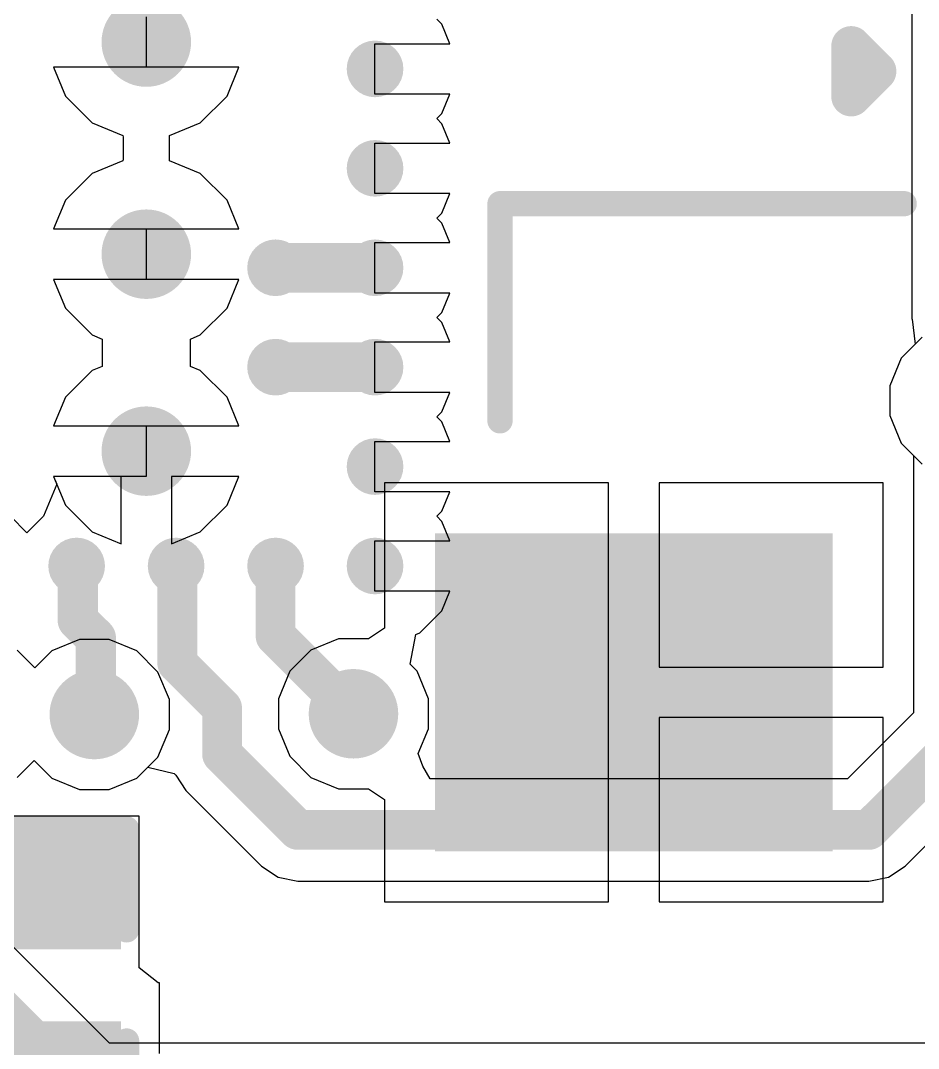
# Model space of a CAD drawing. Header units: millimetres. Extents: x -0.05 to 1.48, y -0.18 to 0.41.
# Drawn here: x 0.6249 to 0.8026, y 0.0255 to 0.2291 of the extents above; entities that cross this region are included whole.
import ezdxf

# ---------------------------------------------------------------- set-up
doc = ezdxf.new("R2010")
doc.units = ezdxf.units.MM
doc.header["$MEASUREMENT"] = 0
for name, color, linetype in [('BottomLayer', 5, 'Continuous'), ('BottomPaste', 16, 'Continuous'), ('BottomSolder', 6, 'Continuous'), ('TopLayer', 1, 'Continuous'), ('TopOverlay', 2, 'Continuous'), ('TopPaste', 8, 'Continuous'), ('TopSolder', 216, 'Continuous'), ('ViaHoleLayer', 16, 'Continuous')]:
    doc.layers.add(name, color=color, linetype=linetype)

# ---------------------------------------------------------------- blocks, each defined once
blk = doc.blocks.new('C___0402_4')
at = {"layer": 'TopLayer'}
for points in [[(-0.0275, -0.0125), (-0.0275, 0.0125), (-0.0095, 0.0125), (-0.0095, -0.0125)], [(0.0095, -0.0125), (0.0095, 0.0125), (0.0275, 0.0125), (0.0275, -0.0125)]]:
    blk.add_hatch(color=1, dxfattribs=at).paths.add_polyline_path(points)
at = {"layer": 'TopPaste'}
for points in [[(-0.0275, -0.0125), (-0.0275, 0.0125), (-0.0095, 0.0125), (-0.0095, -0.0125)], [(0.0095, -0.0125), (0.0095, 0.0125), (0.0275, 0.0125), (0.0275, -0.0125)]]:
    blk.add_hatch(color=8, dxfattribs=at).paths.add_polyline_path(points)
at = {"layer": 'TopSolder'}
for points in [[(-0.02986, -0.01486), (-0.02986, 0.01486), (-0.00714, 0.01486), (-0.00714, -0.01486)], [(0.00714, -0.01486), (0.00714, 0.01486), (0.02986, 0.01486), (0.02986, -0.01486)]]:
    blk.add_hatch(color=216, dxfattribs=at).paths.add_polyline_path(points)
at = {"layer": 'TopOverlay', "const_width": 0.005}
for points in [[(-0.031, -0.016), (-0.031, 0.016)], [(-0.011, 0.016), (-0.031, 0.016)], [(0.031, 0.016), (0.011, 0.016)], [(0.031, -0.016), (0.031, 0.016)], [(-0.011, -0.016), (-0.031, -0.016)], [(0.031, -0.016), (0.011, -0.016)]]:
    blk.add_lwpolyline(points, dxfattribs=at)
at = {"layer": 'TopOverlay', "const_width": 0.0025}
for points in [[(-0.03225, 0.016, 1), (-0.02975, 0.016, 1)], [(-0.03225, 0.016, 1), (-0.02975, 0.016, 1)], [(-0.01225, 0.016, 1), (-0.00975, 0.016, 1)], [(0.00975, 0.016, 1), (0.01225, 0.016, 1)], [(0.02975, 0.016, 1), (0.03225, 0.016, 1)], [(0.02975, 0.016, 1), (0.03225, 0.016, 1)], [(-0.03225, -0.016, 1), (-0.02975, -0.016, 1)], [(-0.03225, -0.016, 1), (-0.02975, -0.016, 1)], [(-0.01225, -0.016, 1), (-0.00975, -0.016, 1)], [(0.00975, -0.016, 1), (0.01225, -0.016, 1)], [(0.02975, -0.016, 1), (0.03225, -0.016, 1)], [(0.02975, -0.016, 1), (0.03225, -0.016, 1)]]:
    blk.add_lwpolyline(points, format="xyb", close=True, dxfattribs=at)
blk = doc.blocks.new('_____2____40_B_15')
at = {"layer": 'BottomLayer'}
h = blk.add_hatch(color=5, dxfattribs=at)
edge = h.paths.add_edge_path()
edge.add_arc((-0.10827, 0.07874), 0.00561, 0, 360)
h = blk.add_hatch(color=5, dxfattribs=at)
edge = h.paths.add_edge_path()
edge.add_arc((-0.08858, 0.07874), 0.00561, 0, 360)
h = blk.add_hatch(color=5, dxfattribs=at)
edge = h.paths.add_edge_path()
edge.add_arc((-0.0689, 0.07874), 0.00561, 0, 360)
h = blk.add_hatch(color=5, dxfattribs=at)
edge = h.paths.add_edge_path()
edge.add_arc((-0.04921, 0.07874), 0.00561, 0, 360)
h = blk.add_hatch(color=5, dxfattribs=at)
edge = h.paths.add_edge_path()
edge.add_arc((-0.02953, 0.07874), 0.00561, 0, 360)
h = blk.add_hatch(color=5, dxfattribs=at)
edge = h.paths.add_edge_path()
edge.add_arc((-0.00984, 0.07874), 0.00561, 0, 360)
h = blk.add_hatch(color=5, dxfattribs=at)
edge = h.paths.add_edge_path()
edge.add_arc((0.00984, 0.07874), 0.00561, 0, 360)
h = blk.add_hatch(color=5, dxfattribs=at)
edge = h.paths.add_edge_path()
edge.add_arc((0.02953, 0.07874), 0.00561, 0, 360)
h = blk.add_hatch(color=5, dxfattribs=at)
edge = h.paths.add_edge_path()
edge.add_arc((0.04921, 0.07874), 0.00561, 0, 360)
h = blk.add_hatch(color=5, dxfattribs=at)
edge = h.paths.add_edge_path()
edge.add_arc((0.0689, 0.07874), 0.00561, 0, 360)
h = blk.add_hatch(color=5, dxfattribs=at)
edge = h.paths.add_edge_path()
edge.add_arc((0.08858, 0.07874), 0.00561, 0, 360)
h = blk.add_hatch(color=5, dxfattribs=at)
edge = h.paths.add_edge_path()
edge.add_arc((0.10827, 0.07874), 0.00561, 0, 360)
h = blk.add_hatch(color=5, dxfattribs=at)
edge = h.paths.add_edge_path()
edge.add_arc((-0.10827, 0.05906), 0.00561, 0, 360)
h = blk.add_hatch(color=5, dxfattribs=at)
edge = h.paths.add_edge_path()
edge.add_arc((0.10827, 0.05906), 0.00561, 0, 360)
h = blk.add_hatch(color=5, dxfattribs=at)
edge = h.paths.add_edge_path()
edge.add_arc((-0.10827, 0.03937), 0.00561, 0, 360)
h = blk.add_hatch(color=5, dxfattribs=at)
edge = h.paths.add_edge_path()
edge.add_arc((-0.08858, 0.03937), 0.00561, 0, 360)
h = blk.add_hatch(color=5, dxfattribs=at)
edge = h.paths.add_edge_path()
edge.add_arc((0.10827, 0.03937), 0.00561, 0, 360)
h = blk.add_hatch(color=5, dxfattribs=at)
edge = h.paths.add_edge_path()
edge.add_arc((-0.10827, 0.01969), 0.00561, 0, 360)
h = blk.add_hatch(color=5, dxfattribs=at)
edge = h.paths.add_edge_path()
edge.add_arc((-0.08858, 0.01969), 0.00561, 0, 360)
h = blk.add_hatch(color=5, dxfattribs=at)
edge = h.paths.add_edge_path()
edge.add_arc((0.10827, 0.01969), 0.00561, 0, 360)
h = blk.add_hatch(color=5, dxfattribs=at)
edge = h.paths.add_edge_path()
edge.add_arc((-0.10827, 0), 0.00561, 0, 360)
h = blk.add_hatch(color=5, dxfattribs=at)
edge = h.paths.add_edge_path()
edge.add_arc((0.10827, 0), 0.00561, 0, 360)
h = blk.add_hatch(color=5, dxfattribs=at)
edge = h.paths.add_edge_path()
edge.add_arc((-0.10827, -0.01969), 0.00561, 0, 360)
h = blk.add_hatch(color=5, dxfattribs=at)
edge = h.paths.add_edge_path()
edge.add_arc((0.10827, -0.01969), 0.00561, 0, 360)
h = blk.add_hatch(color=5, dxfattribs=at)
edge = h.paths.add_edge_path()
edge.add_arc((-0.10827, -0.03937), 0.00561, 0, 360)
h = blk.add_hatch(color=5, dxfattribs=at)
edge = h.paths.add_edge_path()
edge.add_arc((0.10827, -0.03937), 0.00561, 0, 360)
h = blk.add_hatch(color=5, dxfattribs=at)
edge = h.paths.add_edge_path()
edge.add_arc((-0.10827, -0.05906), 0.00561, 0, 360)
h = blk.add_hatch(color=5, dxfattribs=at)
edge = h.paths.add_edge_path()
edge.add_arc((-0.08858, -0.05906), 0.00561, 0, 360)
h = blk.add_hatch(color=5, dxfattribs=at)
edge = h.paths.add_edge_path()
edge.add_arc((-0.10827, -0.07874), 0.00561, 0, 360)
h = blk.add_hatch(color=5, dxfattribs=at)
edge = h.paths.add_edge_path()
edge.add_arc((-0.08858, -0.07874), 0.00561, 0, 360)
h = blk.add_hatch(color=5, dxfattribs=at)
edge = h.paths.add_edge_path()
edge.add_arc((-0.0689, -0.07874), 0.00561, 0, 360)
h = blk.add_hatch(color=5, dxfattribs=at)
edge = h.paths.add_edge_path()
edge.add_arc((-0.04921, -0.07874), 0.00561, 0, 360)
h = blk.add_hatch(color=5, dxfattribs=at)
edge = h.paths.add_edge_path()
edge.add_arc((-0.02953, -0.07874), 0.00561, 0, 360)
h = blk.add_hatch(color=5, dxfattribs=at)
edge = h.paths.add_edge_path()
edge.add_arc((-0.00984, -0.07874), 0.00561, 0, 360)
h = blk.add_hatch(color=5, dxfattribs=at)
edge = h.paths.add_edge_path()
edge.add_arc((0.00984, -0.07874), 0.00561, 0, 360)
h = blk.add_hatch(color=5, dxfattribs=at)
edge = h.paths.add_edge_path()
edge.add_arc((0.02953, -0.07874), 0.00561, 0, 360)
h = blk.add_hatch(color=5, dxfattribs=at)
edge = h.paths.add_edge_path()
edge.add_arc((0.04921, -0.07874), 0.00561, 0, 360)
h = blk.add_hatch(color=5, dxfattribs=at)
edge = h.paths.add_edge_path()
edge.add_arc((0.0689, -0.07874), 0.00561, 0, 360)
h = blk.add_hatch(color=5, dxfattribs=at)
edge = h.paths.add_edge_path()
edge.add_arc((0.08858, -0.07874), 0.00561, 0, 360)
h = blk.add_hatch(color=5, dxfattribs=at)
edge = h.paths.add_edge_path()
edge.add_arc((0.10827, -0.07874), 0.00561, 0, 360)
at = {"layer": 'BottomPaste'}
h = blk.add_hatch(color=16, dxfattribs=at)
edge = h.paths.add_edge_path()
edge.add_arc((-0.10827, 0.07874), 0.00561, 0, 360)
h = blk.add_hatch(color=16, dxfattribs=at)
edge = h.paths.add_edge_path()
edge.add_arc((-0.08858, 0.07874), 0.00561, 0, 360)
h = blk.add_hatch(color=16, dxfattribs=at)
edge = h.paths.add_edge_path()
edge.add_arc((-0.0689, 0.07874), 0.00561, 0, 360)
h = blk.add_hatch(color=16, dxfattribs=at)
edge = h.paths.add_edge_path()
edge.add_arc((-0.04921, 0.07874), 0.00561, 0, 360)
h = blk.add_hatch(color=16, dxfattribs=at)
edge = h.paths.add_edge_path()
edge.add_arc((-0.02953, 0.07874), 0.00561, 0, 360)
h = blk.add_hatch(color=16, dxfattribs=at)
edge = h.paths.add_edge_path()
edge.add_arc((-0.00984, 0.07874), 0.00561, 0, 360)
h = blk.add_hatch(color=16, dxfattribs=at)
edge = h.paths.add_edge_path()
edge.add_arc((0.00984, 0.07874), 0.00561, 0, 360)
h = blk.add_hatch(color=16, dxfattribs=at)
edge = h.paths.add_edge_path()
edge.add_arc((0.02953, 0.07874), 0.00561, 0, 360)
h = blk.add_hatch(color=16, dxfattribs=at)
edge = h.paths.add_edge_path()
edge.add_arc((0.04921, 0.07874), 0.00561, 0, 360)
h = blk.add_hatch(color=16, dxfattribs=at)
edge = h.paths.add_edge_path()
edge.add_arc((0.0689, 0.07874), 0.00561, 0, 360)
h = blk.add_hatch(color=16, dxfattribs=at)
edge = h.paths.add_edge_path()
edge.add_arc((0.08858, 0.07874), 0.00561, 0, 360)
h = blk.add_hatch(color=16, dxfattribs=at)
edge = h.paths.add_edge_path()
edge.add_arc((0.10827, 0.07874), 0.00561, 0, 360)
h = blk.add_hatch(color=16, dxfattribs=at)
edge = h.paths.add_edge_path()
edge.add_arc((-0.10827, 0.05906), 0.00561, 0, 360)
h = blk.add_hatch(color=16, dxfattribs=at)
edge = h.paths.add_edge_path()
edge.add_arc((0.10827, 0.05906), 0.00561, 0, 360)
h = blk.add_hatch(color=16, dxfattribs=at)
edge = h.paths.add_edge_path()
edge.add_arc((-0.10827, 0.03937), 0.00561, 0, 360)
h = blk.add_hatch(color=16, dxfattribs=at)
edge = h.paths.add_edge_path()
edge.add_arc((-0.08858, 0.03937), 0.00561, 0, 360)
h = blk.add_hatch(color=16, dxfattribs=at)
edge = h.paths.add_edge_path()
edge.add_arc((0.10827, 0.03937), 0.00561, 0, 360)
h = blk.add_hatch(color=16, dxfattribs=at)
edge = h.paths.add_edge_path()
edge.add_arc((-0.10827, 0.01969), 0.00561, 0, 360)
h = blk.add_hatch(color=16, dxfattribs=at)
edge = h.paths.add_edge_path()
edge.add_arc((-0.08858, 0.01969), 0.00561, 0, 360)
h = blk.add_hatch(color=16, dxfattribs=at)
edge = h.paths.add_edge_path()
edge.add_arc((0.10827, 0.01969), 0.00561, 0, 360)
h = blk.add_hatch(color=16, dxfattribs=at)
edge = h.paths.add_edge_path()
edge.add_arc((-0.10827, 0), 0.00561, 0, 360)
h = blk.add_hatch(color=16, dxfattribs=at)
edge = h.paths.add_edge_path()
edge.add_arc((0.10827, 0), 0.00561, 0, 360)
h = blk.add_hatch(color=16, dxfattribs=at)
edge = h.paths.add_edge_path()
edge.add_arc((-0.10827, -0.01969), 0.00561, 0, 360)
h = blk.add_hatch(color=16, dxfattribs=at)
edge = h.paths.add_edge_path()
edge.add_arc((0.10827, -0.01969), 0.00561, 0, 360)
h = blk.add_hatch(color=16, dxfattribs=at)
edge = h.paths.add_edge_path()
edge.add_arc((-0.10827, -0.03937), 0.00561, 0, 360)
h = blk.add_hatch(color=16, dxfattribs=at)
edge = h.paths.add_edge_path()
edge.add_arc((0.10827, -0.03937), 0.00561, 0, 360)
h = blk.add_hatch(color=16, dxfattribs=at)
edge = h.paths.add_edge_path()
edge.add_arc((-0.10827, -0.05906), 0.00561, 0, 360)
h = blk.add_hatch(color=16, dxfattribs=at)
edge = h.paths.add_edge_path()
edge.add_arc((-0.08858, -0.05906), 0.00561, 0, 360)
h = blk.add_hatch(color=16, dxfattribs=at)
edge = h.paths.add_edge_path()
edge.add_arc((-0.10827, -0.07874), 0.00561, 0, 360)
h = blk.add_hatch(color=16, dxfattribs=at)
edge = h.paths.add_edge_path()
edge.add_arc((-0.08858, -0.07874), 0.00561, 0, 360)
h = blk.add_hatch(color=16, dxfattribs=at)
edge = h.paths.add_edge_path()
edge.add_arc((-0.0689, -0.07874), 0.00561, 0, 360)
h = blk.add_hatch(color=16, dxfattribs=at)
edge = h.paths.add_edge_path()
edge.add_arc((-0.04921, -0.07874), 0.00561, 0, 360)
h = blk.add_hatch(color=16, dxfattribs=at)
edge = h.paths.add_edge_path()
edge.add_arc((-0.02953, -0.07874), 0.00561, 0, 360)
h = blk.add_hatch(color=16, dxfattribs=at)
edge = h.paths.add_edge_path()
edge.add_arc((-0.00984, -0.07874), 0.00561, 0, 360)
h = blk.add_hatch(color=16, dxfattribs=at)
edge = h.paths.add_edge_path()
edge.add_arc((0.00984, -0.07874), 0.00561, 0, 360)
h = blk.add_hatch(color=16, dxfattribs=at)
edge = h.paths.add_edge_path()
edge.add_arc((0.02953, -0.07874), 0.00561, 0, 360)
h = blk.add_hatch(color=16, dxfattribs=at)
edge = h.paths.add_edge_path()
edge.add_arc((0.04921, -0.07874), 0.00561, 0, 360)
h = blk.add_hatch(color=16, dxfattribs=at)
edge = h.paths.add_edge_path()
edge.add_arc((0.0689, -0.07874), 0.00561, 0, 360)
h = blk.add_hatch(color=16, dxfattribs=at)
edge = h.paths.add_edge_path()
edge.add_arc((0.08858, -0.07874), 0.00561, 0, 360)
h = blk.add_hatch(color=16, dxfattribs=at)
edge = h.paths.add_edge_path()
edge.add_arc((0.10827, -0.07874), 0.00561, 0, 360)
at = {"layer": 'BottomSolder'}
h = blk.add_hatch(color=6, dxfattribs=at)
edge = h.paths.add_edge_path()
edge.add_arc((-0.10827, 0.07874), 0.00561, 0, 360)
h = blk.add_hatch(color=6, dxfattribs=at)
edge = h.paths.add_edge_path()
edge.add_arc((-0.08858, 0.07874), 0.00561, 0, 360)
h = blk.add_hatch(color=6, dxfattribs=at)
edge = h.paths.add_edge_path()
edge.add_arc((-0.0689, 0.07874), 0.00561, 0, 360)
h = blk.add_hatch(color=6, dxfattribs=at)
edge = h.paths.add_edge_path()
edge.add_arc((-0.04921, 0.07874), 0.00561, 0, 360)
h = blk.add_hatch(color=6, dxfattribs=at)
edge = h.paths.add_edge_path()
edge.add_arc((-0.02953, 0.07874), 0.00561, 0, 360)
h = blk.add_hatch(color=6, dxfattribs=at)
edge = h.paths.add_edge_path()
edge.add_arc((-0.00984, 0.07874), 0.00561, 0, 360)
h = blk.add_hatch(color=6, dxfattribs=at)
edge = h.paths.add_edge_path()
edge.add_arc((0.00984, 0.07874), 0.00561, 0, 360)
h = blk.add_hatch(color=6, dxfattribs=at)
edge = h.paths.add_edge_path()
edge.add_arc((0.02953, 0.07874), 0.00561, 0, 360)
h = blk.add_hatch(color=6, dxfattribs=at)
edge = h.paths.add_edge_path()
edge.add_arc((0.04921, 0.07874), 0.00561, 0, 360)
h = blk.add_hatch(color=6, dxfattribs=at)
edge = h.paths.add_edge_path()
edge.add_arc((0.0689, 0.07874), 0.00561, 0, 360)
h = blk.add_hatch(color=6, dxfattribs=at)
edge = h.paths.add_edge_path()
edge.add_arc((0.08858, 0.07874), 0.00561, 0, 360)
h = blk.add_hatch(color=6, dxfattribs=at)
edge = h.paths.add_edge_path()
edge.add_arc((0.10827, 0.07874), 0.00561, 0, 360)
h = blk.add_hatch(color=6, dxfattribs=at)
edge = h.paths.add_edge_path()
edge.add_arc((-0.10827, 0.05906), 0.00561, 0, 360)
h = blk.add_hatch(color=6, dxfattribs=at)
edge = h.paths.add_edge_path()
edge.add_arc((0.10827, 0.05906), 0.00561, 0, 360)
h = blk.add_hatch(color=6, dxfattribs=at)
edge = h.paths.add_edge_path()
edge.add_arc((-0.10827, 0.03937), 0.00561, 0, 360)
h = blk.add_hatch(color=6, dxfattribs=at)
edge = h.paths.add_edge_path()
edge.add_arc((-0.08858, 0.03937), 0.00561, 0, 360)
h = blk.add_hatch(color=6, dxfattribs=at)
edge = h.paths.add_edge_path()
edge.add_arc((0.10827, 0.03937), 0.00561, 0, 360)
h = blk.add_hatch(color=6, dxfattribs=at)
edge = h.paths.add_edge_path()
edge.add_arc((-0.10827, 0.01969), 0.00561, 0, 360)
h = blk.add_hatch(color=6, dxfattribs=at)
edge = h.paths.add_edge_path()
edge.add_arc((-0.08858, 0.01969), 0.00561, 0, 360)
h = blk.add_hatch(color=6, dxfattribs=at)
edge = h.paths.add_edge_path()
edge.add_arc((0.10827, 0.01969), 0.00561, 0, 360)
h = blk.add_hatch(color=6, dxfattribs=at)
edge = h.paths.add_edge_path()
edge.add_arc((-0.10827, 0), 0.00561, 0, 360)
h = blk.add_hatch(color=6, dxfattribs=at)
edge = h.paths.add_edge_path()
edge.add_arc((0.10827, 0), 0.00561, 0, 360)
h = blk.add_hatch(color=6, dxfattribs=at)
edge = h.paths.add_edge_path()
edge.add_arc((-0.10827, -0.01969), 0.00561, 0, 360)
h = blk.add_hatch(color=6, dxfattribs=at)
edge = h.paths.add_edge_path()
edge.add_arc((0.10827, -0.01969), 0.00561, 0, 360)
h = blk.add_hatch(color=6, dxfattribs=at)
edge = h.paths.add_edge_path()
edge.add_arc((-0.10827, -0.03937), 0.00561, 0, 360)
h = blk.add_hatch(color=6, dxfattribs=at)
edge = h.paths.add_edge_path()
edge.add_arc((0.10827, -0.03937), 0.00561, 0, 360)
h = blk.add_hatch(color=6, dxfattribs=at)
edge = h.paths.add_edge_path()
edge.add_arc((-0.10827, -0.05906), 0.00561, 0, 360)
h = blk.add_hatch(color=6, dxfattribs=at)
edge = h.paths.add_edge_path()
edge.add_arc((-0.08858, -0.05906), 0.00561, 0, 360)
h = blk.add_hatch(color=6, dxfattribs=at)
edge = h.paths.add_edge_path()
edge.add_arc((-0.10827, -0.07874), 0.00561, 0, 360)
h = blk.add_hatch(color=6, dxfattribs=at)
edge = h.paths.add_edge_path()
edge.add_arc((-0.08858, -0.07874), 0.00561, 0, 360)
h = blk.add_hatch(color=6, dxfattribs=at)
edge = h.paths.add_edge_path()
edge.add_arc((-0.0689, -0.07874), 0.00561, 0, 360)
h = blk.add_hatch(color=6, dxfattribs=at)
edge = h.paths.add_edge_path()
edge.add_arc((-0.04921, -0.07874), 0.00561, 0, 360)
h = blk.add_hatch(color=6, dxfattribs=at)
edge = h.paths.add_edge_path()
edge.add_arc((-0.02953, -0.07874), 0.00561, 0, 360)
h = blk.add_hatch(color=6, dxfattribs=at)
edge = h.paths.add_edge_path()
edge.add_arc((-0.00984, -0.07874), 0.00561, 0, 360)
h = blk.add_hatch(color=6, dxfattribs=at)
edge = h.paths.add_edge_path()
edge.add_arc((0.00984, -0.07874), 0.00561, 0, 360)
h = blk.add_hatch(color=6, dxfattribs=at)
edge = h.paths.add_edge_path()
edge.add_arc((0.02953, -0.07874), 0.00561, 0, 360)
h = blk.add_hatch(color=6, dxfattribs=at)
edge = h.paths.add_edge_path()
edge.add_arc((0.04921, -0.07874), 0.00561, 0, 360)
h = blk.add_hatch(color=6, dxfattribs=at)
edge = h.paths.add_edge_path()
edge.add_arc((0.0689, -0.07874), 0.00561, 0, 360)
h = blk.add_hatch(color=6, dxfattribs=at)
edge = h.paths.add_edge_path()
edge.add_arc((0.08858, -0.07874), 0.00561, 0, 360)
h = blk.add_hatch(color=6, dxfattribs=at)
edge = h.paths.add_edge_path()
edge.add_arc((0.10827, -0.07874), 0.00561, 0, 360)
blk = doc.blocks.new('AFC01_S10FCC_00_17')
at = {"layer": 'TopLayer'}
blk.add_hatch(color=1, dxfattribs=at).paths.add_polyline_path([(-0.11614, -0.08425), (-0.19488, -0.08425), (-0.19488, -0.02126), (-0.11614, -0.02126)])
at = {"layer": 'TopPaste'}
blk.add_hatch(color=8, dxfattribs=at).paths.add_polyline_path([(-0.11614, -0.08425), (-0.19488, -0.08425), (-0.19488, -0.02126), (-0.11614, -0.02126)])
at = {"layer": 'TopSolder'}
blk.add_hatch(color=216, dxfattribs=at).paths.add_polyline_path([(-0.11614, -0.08425), (-0.19488, -0.08425), (-0.19488, -0.02126), (-0.11614, -0.02126)])
at = {"layer": 'TopOverlay'}
for points, const_width in [([(-0.11249, 0.06522), (-0.11249, 0.07522)], 0.00787), ([(-0.11249, 0.07522), (-0.10749, 0.07022)], 0.00787), ([(-0.11249, 0.06522), (-0.10749, 0.07022)], 0.00787), ([(-0.182, 0.001), (-0.182, 0.044)], 0.005), ([(-0.182, 0.044), (-0.102, 0.044)], 0.005)]:
    blk.add_lwpolyline(points, dxfattribs=dict(at, const_width=const_width))
for points, const_width in [([(-0.11446, 0.07522, 1), (-0.11052, 0.07522, 1)], 0.00394), ([(-0.11446, 0.07522, 1), (-0.11052, 0.07522, 1)], 0.00394), ([(-0.10946, 0.07022, 1), (-0.10552, 0.07022, 1)], 0.00394), ([(-0.10946, 0.07022, 1), (-0.10552, 0.07022, 1)], 0.00394), ([(-0.11446, 0.06522, 1), (-0.11052, 0.06522, 1)], 0.00394), ([(-0.11446, 0.06522, 1), (-0.11052, 0.06522, 1)], 0.00394), ([(-0.18325, 0.044, 1), (-0.18075, 0.044, 1)], 0.0025), ([(-0.18325, 0.044, 1), (-0.18075, 0.044, 1)], 0.0025), ([(-0.10325, 0.044, 1), (-0.10075, 0.044, 1)], 0.0025), ([(-0.18325, 0.001, 1), (-0.18075, 0.001, 1)], 0.0025)]:
    blk.add_lwpolyline(points, format="xyb", close=True, dxfattribs=dict(at, const_width=const_width))

msp = doc.modelspace()

# ---------------------------------------------------------------- hatches: boundary and pattern name
at = {"layer": 'BottomLayer'}
h = msp.add_hatch(color=5, dxfattribs=at)
edge = h.paths.add_edge_path()
edge.add_arc((0.64979, 0.22479), 0.00886, 0, 360)
h = msp.add_hatch(color=5, dxfattribs=at)
edge = h.paths.add_edge_path()
edge.add_arc((0.64979, 0.18279), 0.00886, 0, 360)
h = msp.add_hatch(color=5, dxfattribs=at)
edge = h.paths.add_edge_path()
edge.add_arc((0.64979, 0.14379), 0.00886, 0, 360)
h = msp.add_hatch(color=5, dxfattribs=at)
edge = h.paths.add_edge_path()
edge.add_arc((0.6395, 0.09164), 0.00886, 0, 360)
h = msp.add_hatch(color=5, dxfattribs=at)
edge = h.paths.add_edge_path()
edge.add_arc((0.69079, 0.09179), 0.00886, 0, 360)
at = {"layer": 'BottomSolder'}
h = msp.add_hatch(color=6, dxfattribs=at)
edge = h.paths.add_edge_path()
edge.add_arc((0.64979, 0.22479), 0.00394, 0, 360)
h = msp.add_hatch(color=6, dxfattribs=at)
edge = h.paths.add_edge_path()
edge.add_arc((0.64979, 0.18279), 0.00394, 0, 360)
h = msp.add_hatch(color=6, dxfattribs=at)
edge = h.paths.add_edge_path()
edge.add_arc((0.64979, 0.14379), 0.00394, 0, 360)
h = msp.add_hatch(color=6, dxfattribs=at)
edge = h.paths.add_edge_path()
edge.add_arc((0.69079, 0.09179), 0.00394, 0, 360)
h = msp.add_hatch(color=6, dxfattribs=at)
edge = h.paths.add_edge_path()
edge.add_arc((0.6395, 0.09164), 0.00394, 0, 360)
at = {"layer": 'TopLayer'}
h = msp.add_hatch(color=1, dxfattribs=at)
edge = h.paths.add_edge_path()
edge.add_arc((0.64979, 0.22479), 0.00886, 0, 360)
h = msp.add_hatch(color=1, dxfattribs=at)
edge = h.paths.add_edge_path()
edge.add_arc((0.64979, 0.18279), 0.00886, 0, 360)
h = msp.add_hatch(color=1, dxfattribs=at)
edge = h.paths.add_edge_path()
edge.add_arc((0.64979, 0.14379), 0.00886, 0, 360)
h = msp.add_hatch(color=1, dxfattribs=at)
edge = h.paths.add_edge_path()
edge.add_arc((0.6395, 0.09164), 0.00886, 0, 360)
h = msp.add_hatch(color=1, dxfattribs=at)
edge = h.paths.add_edge_path()
edge.add_arc((0.69079, 0.09179), 0.00886, 0, 360)
at = {"layer": 'TopSolder'}
h = msp.add_hatch(color=216, dxfattribs=at)
edge = h.paths.add_edge_path()
edge.add_arc((0.64979, 0.22479), 0.00394, 0, 360)
h = msp.add_hatch(color=216, dxfattribs=at)
edge = h.paths.add_edge_path()
edge.add_arc((0.64979, 0.18279), 0.00394, 0, 360)
h = msp.add_hatch(color=216, dxfattribs=at)
edge = h.paths.add_edge_path()
edge.add_arc((0.64979, 0.14379), 0.00394, 0, 360)
h = msp.add_hatch(color=216, dxfattribs=at)
edge = h.paths.add_edge_path()
edge.add_arc((0.69079, 0.09179), 0.00394, 0, 360)
h = msp.add_hatch(color=216, dxfattribs=at)
edge = h.paths.add_edge_path()
edge.add_arc((0.6395, 0.09164), 0.00394, 0, 360)
at = {"layer": 'ViaHoleLayer'}
h = msp.add_hatch(color=16, dxfattribs=at)
edge = h.paths.add_edge_path()
edge.add_arc((0.64979, 0.22479), 0.00394, 0, 360)
h = msp.add_hatch(color=16, dxfattribs=at)
edge = h.paths.add_edge_path()
edge.add_arc((0.64979, 0.18279), 0.00394, 0, 360)
h = msp.add_hatch(color=16, dxfattribs=at)
edge = h.paths.add_edge_path()
edge.add_arc((0.64979, 0.14379), 0.00394, 0, 360)
h = msp.add_hatch(color=16, dxfattribs=at)
edge = h.paths.add_edge_path()
edge.add_arc((0.69079, 0.09179), 0.00394, 0, 360)
h = msp.add_hatch(color=16, dxfattribs=at)
edge = h.paths.add_edge_path()
edge.add_arc((0.6395, 0.09164), 0.00394, 0, 360)

# ---------------------------------------------------------------- linework, layer by layer
at = {"layer": 'BottomLayer'}
for p, q in [((0.64979, 0.22979), (0.64979, 0.21979)), ((0.70829, 0.22831), (0.70729, 0.22931)), ((0.70988, 0.22447), (0.70829, 0.22831)), ((0.69505, 0.21447), (0.69505, 0.22447)), ((0.69505, 0.22447), (0.70988, 0.22447)), ((0.64979, 0.21979), (0.63145, 0.21979)), ((0.63145, 0.21979), (0.6338, 0.2141)), ((0.6338, 0.2141), (0.6391, 0.2088)), ((0.70988, 0.21447), (0.69505, 0.21447)), ((0.70829, 0.21063), (0.70988, 0.21447)), ((0.70729, 0.20963), (0.70829, 0.21063)), ((0.6391, 0.2088), (0.64517, 0.20629)), ((0.70829, 0.20863), (0.70729, 0.20963)), ((0.70988, 0.20479), (0.70829, 0.20863)), ((0.64517, 0.20629), (0.64522, 0.206)), ((0.64522, 0.206), (0.64522, 0.20158)), ((0.69505, 0.19479), (0.69505, 0.20479)), ((0.69505, 0.20479), (0.70988, 0.20479)), ((0.64522, 0.20158), (0.64517, 0.20129)), ((0.64517, 0.20129), (0.6391, 0.19877)), ((0.6391, 0.19877), (0.6338, 0.19347)), ((0.6338, 0.19347), (0.63145, 0.18779)), ((0.70988, 0.19479), (0.69505, 0.19479)), ((0.70829, 0.19094), (0.70988, 0.19479)), ((0.70729, 0.18994), (0.70829, 0.19094)), ((0.70829, 0.18894), (0.70729, 0.18994)), ((0.63145, 0.18779), (0.64979, 0.18779)), ((0.64979, 0.18779), (0.64979, 0.17779)), ((0.70988, 0.1851), (0.70829, 0.18894)), ((0.69505, 0.1751), (0.69505, 0.1851)), ((0.69505, 0.1851), (0.70988, 0.1851)), ((0.64979, 0.17779), (0.63145, 0.17779)), ((0.63145, 0.17779), (0.6338, 0.1721)), ((0.70988, 0.1751), (0.69505, 0.1751)), ((0.70829, 0.17126), (0.70988, 0.1751)), ((0.6338, 0.1721), (0.6391, 0.1668)), ((0.70729, 0.17026), (0.70829, 0.17126)), ((0.70829, 0.16926), (0.70729, 0.17026)), ((0.70988, 0.16542), (0.70829, 0.16926)), ((0.6391, 0.1668), (0.64105, 0.16599)), ((0.64105, 0.16599), (0.64105, 0.16058)), ((0.69505, 0.15542), (0.69505, 0.16542)), ((0.69505, 0.16542), (0.70988, 0.16542)), ((0.80337, 0.16638), (0.79919, 0.1622)), ((0.79919, 0.1622), (0.79693, 0.15674)), ((0.6391, 0.15977), (0.6338, 0.15447)), ((0.64105, 0.16058), (0.6391, 0.15977)), ((0.79693, 0.15674), (0.79693, 0.15083)), ((0.70988, 0.15542), (0.69505, 0.15542)), ((0.70829, 0.15157), (0.70988, 0.15542)), ((0.6338, 0.15447), (0.63145, 0.14879)), ((0.70729, 0.15057), (0.70829, 0.15157)), ((0.79693, 0.15083), (0.79919, 0.14537)), ((0.63145, 0.14879), (0.64979, 0.14879)), ((0.64979, 0.14879), (0.64979, 0.13879)), ((0.70829, 0.14957), (0.70729, 0.15057)), ((0.70988, 0.14573), (0.70829, 0.14957)), ((0.69505, 0.13573), (0.69505, 0.14573)), ((0.69505, 0.14573), (0.70988, 0.14573)), ((0.79919, 0.14537), (0.80165, 0.14291)), ((0.80165, 0.14291), (0.80165, 0.09198)), ((0.64979, 0.13879), (0.63145, 0.13879)), ((0.63145, 0.13879), (0.63207, 0.13728)), ((0.63207, 0.13728), (0.62946, 0.13091)), ((0.70988, 0.13573), (0.69505, 0.13573)), ((0.70829, 0.13189), (0.70988, 0.13573)), ((0.62616, 0.12762), (0.62289, 0.13089)), ((0.62942, 0.13089), (0.62616, 0.12762)), ((0.62946, 0.13091), (0.62942, 0.13089)), ((0.70729, 0.13089), (0.70829, 0.13189)), ((0.70829, 0.12989), (0.70729, 0.13089)), ((0.70988, 0.12605), (0.70829, 0.12989)), ((0.69505, 0.11605), (0.69505, 0.12605)), ((0.69505, 0.12605), (0.70988, 0.12605)), ((0.70988, 0.11605), (0.69505, 0.11605)), ((0.70829, 0.1122), (0.70988, 0.11605)), ((0.7039, 0.10781), (0.70829, 0.1122)), ((0.70198, 0.10161), (0.70315, 0.1075)), ((0.70315, 0.1075), (0.7039, 0.10781)), ((0.70338, 0.1002), (0.70198, 0.10161)), ((0.70564, 0.09474), (0.70338, 0.1002)), ((0.70564, 0.08883), (0.70564, 0.09474)), ((0.80165, 0.09198), (0.78859, 0.07892)), ((0.70361, 0.08392), (0.70564, 0.08883)), ((0.70455, 0.08139), (0.70361, 0.08392)), ((0.6242, 0.07919), (0.62757, 0.08256)), ((0.62757, 0.08256), (0.63109, 0.07905)), ((0.64792, 0.07905), (0.65007, 0.0812)), ((0.65007, 0.0812), (0.65532, 0.07994)), ((0.65532, 0.07994), (0.6556, 0.07965)), ((0.6556, 0.07965), (0.65762, 0.07662)), ((0.706, 0.07892), (0.70455, 0.08139)), ((0.79995, 0.06162), (0.81895, 0.08062)), ((0.63109, 0.07905), (0.63655, 0.07679)), ((0.64246, 0.07679), (0.64792, 0.07905)), ((0.78859, 0.07892), (0.706, 0.07892)), ((0.63655, 0.07679), (0.64246, 0.07679)), ((0.65762, 0.07662), (0.67262, 0.06162)), ((0.67262, 0.06162), (0.67591, 0.05943)), ((0.79666, 0.05943), (0.79995, 0.06162)), ((0.64249, 0.02655), (0.60952, 0.05952)), ((0.67591, 0.05943), (0.67979, 0.05865)), ((0.79279, 0.05865), (0.79666, 0.05943)), ((0.67979, 0.05865), (0.79279, 0.05865)), ((0.83808, 0.02655), (0.64249, 0.02655))]:
    msp.add_line(p, q, dxfattribs=at)
for points, const_width in [([(0.67537, 0.1801), (0.69505, 0.1801)], 0.00984), ([(0.67537, 0.16042), (0.69505, 0.16042)], 0.00984), ([(0.636, 0.12105), (0.63623, 0.12081)], 0.01), ([(0.63623, 0.11034), (0.63623, 0.12081)], 0.008), ([(0.65568, 0.12105), (0.65592, 0.12081)], 0.01), ([(0.65592, 0.10181), (0.65592, 0.12081)], 0.00787), ([(0.67537, 0.12105), (0.6756, 0.12081)], 0.01), ([(0.67537, 0.1072), (0.67537, 0.12105)], 0.00787), ([(0.63623, 0.11034), (0.63979, 0.10679)], 0.008), ([(0.63979, 0.09193), (0.63979, 0.10679)], 0.008), ([(0.67537, 0.1072), (0.69079, 0.09179)], 0.00787), ([(0.65592, 0.10181), (0.66479, 0.09294)], 0.00787), ([(0.6395, 0.09164), (0.63979, 0.09193)], 0.008), ([(0.66479, 0.08379), (0.66479, 0.09294)], 0.00787), ([(0.79279, 0.06879), (0.81179, 0.08779)], 0.00787), ([(0.66479, 0.08379), (0.67979, 0.06879)], 0.00787), ([(0.67979, 0.06879), (0.79279, 0.06879)], 0.00787), ([(0.59979, 0.04979), (0.63679, 0.01279)], 0.015)]:
    msp.add_lwpolyline(points, dxfattribs=dict(at, const_width=const_width))
for points, const_width in [([(0.67291, 0.1801, 1), (0.67783, 0.1801, 1)], 0.00492), ([(0.69259, 0.1801, 1), (0.69751, 0.1801, 1)], 0.00492), ([(0.67291, 0.16042, 1), (0.67783, 0.16042, 1)], 0.00492), ([(0.69259, 0.16042, 1), (0.69751, 0.16042, 1)], 0.00492), ([(0.6335, 0.12105, 1), (0.6385, 0.12105, 1)], 0.005), ([(0.63373, 0.12081, 1), (0.63873, 0.12081, 1)], 0.005), ([(0.63423, 0.12081, 1), (0.63823, 0.12081, 1)], 0.004), ([(0.65318, 0.12105, 1), (0.65818, 0.12105, 1)], 0.005), ([(0.65342, 0.12081, 1), (0.65842, 0.12081, 1)], 0.005), ([(0.65395, 0.12081, 1), (0.65789, 0.12081, 1)], 0.00394), ([(0.67287, 0.12105, 1), (0.67787, 0.12105, 1)], 0.005), ([(0.6731, 0.12081, 1), (0.6781, 0.12081, 1)], 0.005), ([(0.6734, 0.12105, 1), (0.67734, 0.12105, 1)], 0.00394), ([(0.63423, 0.11034, 1), (0.63823, 0.11034, 1)], 0.004), ([(0.63423, 0.11034, 1), (0.63823, 0.11034, 1)], 0.004), ([(0.63779, 0.10679, 1), (0.64179, 0.10679, 1)], 0.004), ([(0.63779, 0.10679, 1), (0.64179, 0.10679, 1)], 0.004), ([(0.6734, 0.1072, 1), (0.67734, 0.1072, 1)], 0.00394), ([(0.6734, 0.1072, 1), (0.67734, 0.1072, 1)], 0.00394), ([(0.65395, 0.10181, 1), (0.65789, 0.10181, 1)], 0.00394), ([(0.65395, 0.10181, 1), (0.65789, 0.10181, 1)], 0.00394), ([(0.63779, 0.09193, 1), (0.64179, 0.09193, 1)], 0.004), ([(0.63779, 0.09193, 1), (0.64179, 0.09193, 1)], 0.004), ([(0.66282, 0.09294, 1), (0.66675, 0.09294, 1)], 0.00394), ([(0.66282, 0.09294, 1), (0.66675, 0.09294, 1)], 0.00394), ([(0.68882, 0.09179, 1), (0.69276, 0.09179, 1)], 0.00394), ([(0.6375, 0.09164, 1), (0.6415, 0.09164, 1)], 0.004), ([(0.66282, 0.08379, 1), (0.66675, 0.08379, 1)], 0.00394), ([(0.66282, 0.08379, 1), (0.66675, 0.08379, 1)], 0.00394), ([(0.67782, 0.06879, 1), (0.68176, 0.06879, 1)], 0.00394), ([(0.67782, 0.06879, 1), (0.68176, 0.06879, 1)], 0.00394), ([(0.79082, 0.06879, 1), (0.79475, 0.06879, 1)], 0.00394), ([(0.79082, 0.06879, 1), (0.79475, 0.06879, 1)], 0.00394)]:
    msp.add_lwpolyline(points, format="xyb", close=True, dxfattribs=dict(at, const_width=const_width))
at = {"layer": 'TopLayer'}
for p, q in [((0.8013, 0.23313), (0.8013, 0.16995)), ((0.66813, 0.21979), (0.63145, 0.21979)), ((0.63145, 0.21979), (0.6338, 0.2141)), ((0.66577, 0.2141), (0.66813, 0.21979)), ((0.6338, 0.2141), (0.6391, 0.2088)), ((0.66047, 0.2088), (0.66577, 0.2141)), ((0.6391, 0.2088), (0.64517, 0.20629)), ((0.6544, 0.20629), (0.66047, 0.2088)), ((0.64517, 0.20629), (0.64522, 0.206)), ((0.64522, 0.206), (0.64522, 0.20158)), ((0.65435, 0.206), (0.6544, 0.20629)), ((0.65435, 0.20158), (0.65435, 0.206)), ((0.64522, 0.20158), (0.64517, 0.20129)), ((0.6544, 0.20129), (0.65435, 0.20158)), ((0.64517, 0.20129), (0.6391, 0.19877)), ((0.66047, 0.19877), (0.6544, 0.20129)), ((0.6391, 0.19877), (0.6338, 0.19347)), ((0.66577, 0.19347), (0.66047, 0.19877)), ((0.6338, 0.19347), (0.63145, 0.18779)), ((0.66813, 0.18779), (0.66577, 0.19347)), ((0.63145, 0.18779), (0.66813, 0.18779)), ((0.66813, 0.17779), (0.63145, 0.17779)), ((0.63145, 0.17779), (0.6338, 0.1721)), ((0.66577, 0.1721), (0.66813, 0.17779)), ((0.6338, 0.1721), (0.6391, 0.1668)), ((0.66047, 0.1668), (0.66577, 0.1721)), ((0.8013, 0.16995), (0.80134, 0.16995)), ((0.80134, 0.16995), (0.80194, 0.16495)), ((0.6391, 0.1668), (0.64105, 0.16599)), ((0.64105, 0.16599), (0.64105, 0.16058)), ((0.65852, 0.16599), (0.66047, 0.1668)), ((0.65852, 0.16058), (0.65852, 0.16599)), ((0.80194, 0.16495), (0.79919, 0.1622)), ((0.79919, 0.1622), (0.79693, 0.15674)), ((0.6391, 0.15977), (0.6338, 0.15447)), ((0.64105, 0.16058), (0.6391, 0.15977)), ((0.66047, 0.15977), (0.65852, 0.16058)), ((0.66577, 0.15447), (0.66047, 0.15977)), ((0.79693, 0.15674), (0.79693, 0.15083)), ((0.6338, 0.15447), (0.63145, 0.14879)), ((0.66813, 0.14879), (0.66577, 0.15447)), ((0.79693, 0.15083), (0.79919, 0.14537)), ((0.63145, 0.14879), (0.66813, 0.14879)), ((0.79919, 0.14537), (0.80337, 0.14119)), ((0.64479, 0.13879), (0.63145, 0.13879)), ((0.63145, 0.13879), (0.6338, 0.1331)), ((0.64479, 0.12545), (0.64479, 0.13879)), ((0.66813, 0.13879), (0.65479, 0.13879)), ((0.65479, 0.13879), (0.65479, 0.12545)), ((0.66577, 0.1331), (0.66813, 0.13879)), ((0.74127, 0.13753), (0.6969, 0.13753)), ((0.6969, 0.13753), (0.6969, 0.10876)), ((0.74127, 0.09603), (0.74127, 0.13753)), ((0.79564, 0.13753), (0.75127, 0.13753)), ((0.75127, 0.13753), (0.75127, 0.10103)), ((0.79564, 0.10103), (0.79564, 0.13753)), ((0.6338, 0.1331), (0.6391, 0.1278)), ((0.66047, 0.1278), (0.66577, 0.1331)), ((0.6391, 0.1278), (0.64479, 0.12545)), ((0.65479, 0.12545), (0.66047, 0.1278)), ((0.6969, 0.10876), (0.69374, 0.10664)), ((0.63655, 0.1065), (0.63109, 0.10424)), ((0.64246, 0.1065), (0.63655, 0.1065)), ((0.64792, 0.10424), (0.64246, 0.1065)), ((0.68783, 0.10664), (0.68237, 0.10438)), ((0.69374, 0.10664), (0.68783, 0.10664)), ((0.62772, 0.10087), (0.6242, 0.10438)), ((0.63109, 0.10424), (0.62772, 0.10087)), ((0.6521, 0.10006), (0.64792, 0.10424)), ((0.68237, 0.10438), (0.67819, 0.1002)), ((0.65436, 0.0946), (0.6521, 0.10006)), ((0.67819, 0.1002), (0.67593, 0.09474)), ((0.75127, 0.10103), (0.79564, 0.10103)), ((0.74127, 0.05453), (0.74127, 0.09603)), ((0.65436, 0.08869), (0.65436, 0.0946)), ((0.67593, 0.09474), (0.67593, 0.08883)), ((0.79564, 0.09103), (0.75127, 0.09103)), ((0.75127, 0.09103), (0.75127, 0.05453)), ((0.79564, 0.05453), (0.79564, 0.09103)), ((0.6521, 0.08323), (0.65436, 0.08869)), ((0.67593, 0.08883), (0.67819, 0.08337)), ((0.6242, 0.07919), (0.62757, 0.08256)), ((0.62757, 0.08256), (0.63109, 0.07905)), ((0.64792, 0.07905), (0.6521, 0.08323)), ((0.67819, 0.08337), (0.68237, 0.07919)), ((0.63109, 0.07905), (0.63655, 0.07679)), ((0.64246, 0.07679), (0.64792, 0.07905)), ((0.68237, 0.07919), (0.68783, 0.07693)), ((0.63655, 0.07679), (0.64246, 0.07679)), ((0.68783, 0.07693), (0.69374, 0.07693)), ((0.69374, 0.07693), (0.6969, 0.07482)), ((0.6969, 0.07482), (0.6969, 0.05453)), ((0.64839, 0.0715), (0.61139, 0.0715)), ((0.64839, 0.0435), (0.64839, 0.0715)), ((0.6969, 0.05453), (0.74127, 0.05453)), ((0.75127, 0.05453), (0.79564, 0.05453)), ((0.64839, 0.0415), (0.64839, 0.0435)), ((0.65215, 0.0385), (0.64839, 0.0415)), ((0.65239, 0.0385), (0.65215, 0.0385)), ((0.65239, 0.0245), (0.65239, 0.0385))]:
    msp.add_line(p, q, dxfattribs=at)
at = {"layer": 'TopLayer', "const_width": 0.01575}
msp.add_lwpolyline([(0.59377, 0.0565), (0.62989, 0.0565)], dxfattribs=at)
at = {"layer": 'TopLayer', "const_width": 0.00787}
msp.add_lwpolyline([(0.62595, 0.0565, 1), (0.63383, 0.0565, 1)], format="xyb", close=True, dxfattribs=at)

# ---------------------------------------------------------------- block references
for name, p, rotation in [('_____2____40_B_15', (0.58679, 0.19979), 180), ('C___0402_4', (0.62989, 0.038), 270)]:
    msp.add_blockref(name, p, dxfattribs=dict(rotation=rotation))
msp.add_blockref('AFC01_S10FCC_00_17', (0.90179, 0.14879))

doc.saveas('drawing.dxf')
